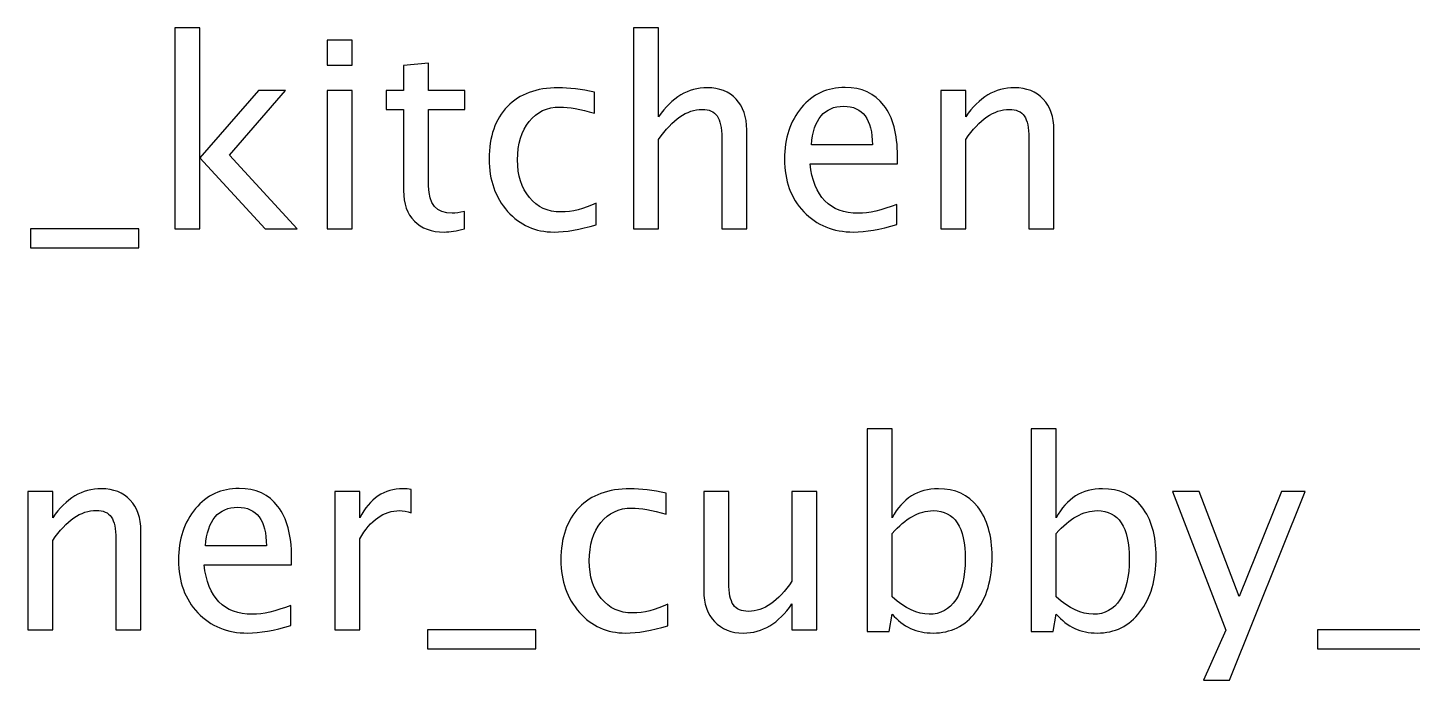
# Model space of a CAD drawing. Header units: centimetres. Extents: x -87 to 69, y -70 to 88.
# Drawn here: x 15.28 to 43.38, y 74.52 to 87.75 of the extents above; entities that cross this region are included whole.
import ezdxf

# ---------------------------------------------------------------- set-up
doc = ezdxf.new("R2010")
doc.units = ezdxf.units.CM
doc.header["$MEASUREMENT"] = 0
doc.layers.add('Layer 1', color=7, linetype='Continuous')

msp = doc.modelspace()

# ---------------------------------------------------------------- linework, layer by layer
at = {"layer": 'Layer 1'}
for points, knots in [([(18.26423, 83.67044), (18.26423, 83.67044), (18.26423, 87.75032), (18.26423, 87.75032), (18.26423, 87.75032), (18.26423, 87.75032), (18.77223, 87.75032), (18.77223, 87.75032), (18.77223, 87.75032), (18.77223, 87.75032), (18.77223, 85.11418), (18.77223, 85.11418), (18.77223, 85.11418), (18.77223, 85.11418), (19.96286, 86.47503), (19.96286, 86.47503), (19.96286, 86.47503), (19.96286, 86.47503), (20.51143, 86.47503), (20.51143, 86.47503), (20.51143, 86.47503), (20.51143, 86.47503), (19.37372, 85.16622), (19.37372, 85.16622), (19.37372, 85.16622), (19.37372, 85.16622), (20.74955, 83.67044), (20.74955, 83.67044), (20.74955, 83.67044), (20.74955, 83.67044), (20.09515, 83.67044), (20.09515, 83.67044), (20.09515, 83.67044), (20.09515, 83.67044), (18.77223, 85.10889), (18.77223, 85.10889), (18.77223, 85.10889), (18.77223, 85.10889), (18.77223, 83.67044), (18.77223, 83.67044), (18.77223, 83.67044), (18.77223, 83.67044), (18.26423, 83.67044), (18.26423, 83.67044)], [0, 0, 0, 0, 0.08333333, 0.08333333, 0.08333333, 0.08333333, 0.16666667, 0.16666667, 0.16666667, 0.16666667, 0.25, 0.25, 0.25, 0.25, 0.33333333, 0.33333333, 0.33333333, 0.33333333, 0.41666667, 0.41666667, 0.41666667, 0.41666667, 0.5, 0.5, 0.5, 0.5, 0.58333333, 0.58333333, 0.58333333, 0.58333333, 0.66666667, 0.66666667, 0.66666667, 0.66666667, 0.75, 0.75, 0.75, 0.75, 0.83333333, 0.83333333, 0.83333333, 0.83333333, 1, 1, 1, 1]), ([(27.5758, 83.67044), (27.5758, 83.67044), (27.5758, 87.75032), (27.5758, 87.75032), (27.5758, 87.75032), (27.5758, 87.75032), (28.0838, 87.75032), (28.0838, 87.75032), (28.0838, 87.75032), (28.0838, 87.75032), (28.0838, 85.94498), (28.0838, 85.94498), (28.0838, 85.94498), (28.35279, 86.33744), (28.68264, 86.53323), (29.07246, 86.53323), (29.07246, 86.53323), (29.31764, 86.53323), (29.51255, 86.4565), (29.65631, 86.30216), (29.65631, 86.30216), (29.80007, 86.14871), (29.87239, 85.94145), (29.87239, 85.68216), (29.87239, 85.68216), (29.87239, 85.68216), (29.87239, 83.67044), (29.87239, 83.67044), (29.87239, 83.67044), (29.87239, 83.67044), (29.36438, 83.67044), (29.36438, 83.67044), (29.36438, 83.67044), (29.36438, 83.67044), (29.36438, 85.51635), (29.36438, 85.51635), (29.36438, 85.51635), (29.36438, 85.72449), (29.33352, 85.87266), (29.27266, 85.96085), (29.27266, 85.96085), (29.21093, 86.04993), (29.1095, 86.09402), (28.96751, 86.09402), (28.96751, 86.09402), (28.6553, 86.09402), (28.36073, 85.8903), (28.0838, 85.48284), (28.0838, 85.48284), (28.0838, 85.48284), (28.0838, 83.67044), (28.0838, 83.67044), (28.0838, 83.67044), (28.0838, 83.67044), (27.5758, 83.67044), (27.5758, 83.67044)], [0, 0, 0, 0, 0.06666667, 0.06666667, 0.06666667, 0.06666667, 0.13333333, 0.13333333, 0.13333333, 0.13333333, 0.2, 0.2, 0.2, 0.2, 0.26666667, 0.26666667, 0.26666667, 0.26666667, 0.33333333, 0.33333333, 0.33333333, 0.33333333, 0.4, 0.4, 0.4, 0.4, 0.46666667, 0.46666667, 0.46666667, 0.46666667, 0.53333333, 0.53333333, 0.53333333, 0.53333333, 0.6, 0.6, 0.6, 0.6, 0.66666667, 0.66666667, 0.66666667, 0.66666667, 0.73333333, 0.73333333, 0.73333333, 0.73333333, 0.8, 0.8, 0.8, 0.8, 0.86666667, 0.86666667, 0.86666667, 0.86666667, 1, 1, 1, 1]), ([(21.35721, 86.98832), (21.35721, 86.98832), (21.35721, 87.49632), (21.35721, 87.49632), (21.35721, 87.49632), (21.35721, 87.49632), (21.86521, 87.49632), (21.86521, 87.49632), (21.86521, 87.49632), (21.86521, 87.49632), (21.86521, 86.98832), (21.86521, 86.98832), (21.86521, 86.98832), (21.86521, 86.98832), (21.35721, 86.98832), (21.35721, 86.98832)], [0, 0, 0, 0, 0.2, 0.2, 0.2, 0.2, 0.4, 0.4, 0.4, 0.4, 0.6, 0.6, 0.6, 0.6, 1, 1, 1, 1]), ([(24.14063, 83.67132), (23.98364, 83.62811), (23.84694, 83.60694), (23.7314, 83.60694), (23.7314, 83.60694), (23.47211, 83.60694), (23.27015, 83.68102), (23.12551, 83.82919), (23.12551, 83.82919), (22.97999, 83.97736), (22.90767, 84.18285), (22.90767, 84.44655), (22.90767, 84.44655), (22.90767, 84.44655), (22.90767, 86.09402), (22.90767, 86.09402), (22.90767, 86.09402), (22.90767, 86.09402), (22.55665, 86.09402), (22.55665, 86.09402), (22.55665, 86.09402), (22.55665, 86.09402), (22.55665, 86.47503), (22.55665, 86.47503), (22.55665, 86.47503), (22.55665, 86.47503), (22.90767, 86.47503), (22.90767, 86.47503), (22.90767, 86.47503), (22.90767, 86.47503), (22.90767, 86.98214), (22.90767, 86.98214), (22.90767, 86.98214), (22.90767, 86.98214), (23.41567, 87.03065), (23.41567, 87.03065), (23.41567, 87.03065), (23.41567, 87.03065), (23.41567, 86.47503), (23.41567, 86.47503), (23.41567, 86.47503), (23.41567, 86.47503), (24.15121, 86.47503), (24.15121, 86.47503), (24.15121, 86.47503), (24.15121, 86.47503), (24.15121, 86.09402), (24.15121, 86.09402), (24.15121, 86.09402), (24.15121, 86.09402), (23.41567, 86.09402), (23.41567, 86.09402), (23.41567, 86.09402), (23.41567, 86.09402), (23.41567, 84.53827), (23.41567, 84.53827), (23.41567, 84.53827), (23.41567, 84.17138), (23.5753, 83.98794), (23.89368, 83.98794), (23.89368, 83.98794), (23.96159, 83.98794), (24.04361, 83.99941), (24.14063, 84.02145), (24.14063, 84.02145), (24.14063, 84.02145), (24.14063, 83.67132), (24.14063, 83.67132)], [0, 0, 0, 0, 0.05555556, 0.05555556, 0.05555556, 0.05555556, 0.11111111, 0.11111111, 0.11111111, 0.11111111, 0.16666667, 0.16666667, 0.16666667, 0.16666667, 0.22222222, 0.22222222, 0.22222222, 0.22222222, 0.27777778, 0.27777778, 0.27777778, 0.27777778, 0.33333333, 0.33333333, 0.33333333, 0.33333333, 0.38888889, 0.38888889, 0.38888889, 0.38888889, 0.44444444, 0.44444444, 0.44444444, 0.44444444, 0.5, 0.5, 0.5, 0.5, 0.55555556, 0.55555556, 0.55555556, 0.55555556, 0.61111111, 0.61111111, 0.61111111, 0.61111111, 0.66666667, 0.66666667, 0.66666667, 0.66666667, 0.72222222, 0.72222222, 0.72222222, 0.72222222, 0.77777778, 0.77777778, 0.77777778, 0.77777778, 0.83333333, 0.83333333, 0.83333333, 0.83333333, 0.88888889, 0.88888889, 0.88888889, 0.88888889, 1, 1, 1, 1]), ([(21.35721, 83.67044), (21.35721, 83.67044), (21.35721, 86.47503), (21.35721, 86.47503), (21.35721, 86.47503), (21.35721, 86.47503), (21.86521, 86.47503), (21.86521, 86.47503), (21.86521, 86.47503), (21.86521, 86.47503), (21.86521, 83.67044), (21.86521, 83.67044), (21.86521, 83.67044), (21.86521, 83.67044), (21.35721, 83.67044), (21.35721, 83.67044)], [0, 0, 0, 0, 0.2, 0.2, 0.2, 0.2, 0.4, 0.4, 0.4, 0.4, 0.6, 0.6, 0.6, 0.6, 1, 1, 1, 1]), ([(26.81291, 83.75511), (26.48395, 83.65633), (26.19996, 83.60694), (25.96096, 83.60694), (25.96096, 83.60694), (25.58172, 83.60694), (25.26775, 83.74717), (25.01816, 84.02675), (25.01816, 84.02675), (24.76857, 84.3072), (24.64333, 84.66086), (24.64333, 85.08684), (24.64333, 85.08684), (24.64333, 85.54193), (24.7668, 85.89735), (25.01375, 86.15135), (25.01375, 86.15135), (25.26069, 86.40623), (25.60553, 86.53323), (26.04827, 86.53323), (26.04827, 86.53323), (26.26611, 86.53323), (26.51129, 86.50325), (26.78116, 86.44328), (26.78116, 86.44328), (26.78116, 86.44328), (26.78116, 86.01465), (26.78116, 86.01465), (26.78116, 86.01465), (26.49453, 86.09932), (26.26082, 86.14165), (26.0809, 86.14165), (26.0809, 86.14165), (25.81984, 86.14165), (25.61082, 86.04375), (25.45472, 85.84884), (25.45472, 85.84884), (25.29862, 85.65393), (25.22012, 85.39376), (25.22012, 85.0692), (25.22012, 85.0692), (25.22012, 84.75435), (25.30126, 84.50035), (25.46266, 84.30544), (25.46266, 84.30544), (25.62405, 84.11141), (25.83484, 84.0144), (26.09678, 84.0144), (26.09678, 84.0144), (26.32873, 84.0144), (26.56685, 84.07437), (26.81291, 84.19432), (26.81291, 84.19432), (26.81291, 84.19432), (26.81291, 83.75511), (26.81291, 83.75511)], [0, 0, 0, 0, 0.06666667, 0.06666667, 0.06666667, 0.06666667, 0.13333333, 0.13333333, 0.13333333, 0.13333333, 0.2, 0.2, 0.2, 0.2, 0.26666667, 0.26666667, 0.26666667, 0.26666667, 0.33333333, 0.33333333, 0.33333333, 0.33333333, 0.4, 0.4, 0.4, 0.4, 0.46666667, 0.46666667, 0.46666667, 0.46666667, 0.53333333, 0.53333333, 0.53333333, 0.53333333, 0.6, 0.6, 0.6, 0.6, 0.66666667, 0.66666667, 0.66666667, 0.66666667, 0.73333333, 0.73333333, 0.73333333, 0.73333333, 0.8, 0.8, 0.8, 0.8, 0.86666667, 0.86666667, 0.86666667, 0.86666667, 1, 1, 1, 1]), ([(32.91862, 83.7604), (32.57731, 83.65809), (32.28538, 83.60694), (32.04197, 83.60694), (32.04197, 83.60694), (31.62657, 83.60694), (31.28879, 83.74452), (31.02861, 84.01881), (31.02861, 84.01881), (30.76844, 84.29309), (30.63791, 84.64852), (30.63791, 85.08596), (30.63791, 85.08596), (30.63791, 85.51018), (30.75256, 85.85855), (30.98275, 86.13107), (30.98275, 86.13107), (31.21294, 86.40271), (31.50751, 86.53853), (31.86646, 86.53853), (31.86646, 86.53853), (32.20601, 86.53853), (32.46883, 86.4177), (32.65404, 86.17605), (32.65404, 86.17605), (32.83924, 85.93439), (32.93185, 85.5922), (32.93185, 85.14858), (32.93185, 85.14858), (32.93185, 85.14858), (32.9292, 84.99336), (32.9292, 84.99336), (32.9292, 84.99336), (32.9292, 84.99336), (31.15649, 84.99336), (31.15649, 84.99336), (31.15649, 84.99336), (31.23058, 84.32308), (31.55778, 83.98794), (32.13722, 83.98794), (32.13722, 83.98794), (32.34977, 83.98794), (32.60994, 84.04791), (32.91862, 84.16786), (32.91862, 84.16786), (32.91862, 84.16786), (32.91862, 83.7604), (32.91862, 83.7604)], [0, 0, 0, 0, 0.07692308, 0.07692308, 0.07692308, 0.07692308, 0.15384615, 0.15384615, 0.15384615, 0.15384615, 0.23076923, 0.23076923, 0.23076923, 0.23076923, 0.30769231, 0.30769231, 0.30769231, 0.30769231, 0.38461538, 0.38461538, 0.38461538, 0.38461538, 0.46153846, 0.46153846, 0.46153846, 0.46153846, 0.53846154, 0.53846154, 0.53846154, 0.53846154, 0.61538462, 0.61538462, 0.61538462, 0.61538462, 0.69230769, 0.69230769, 0.69230769, 0.69230769, 0.76923077, 0.76923077, 0.76923077, 0.76923077, 0.84615385, 0.84615385, 0.84615385, 0.84615385, 1, 1, 1, 1]), ([(33.8085, 83.67044), (33.8085, 83.67044), (33.8085, 86.47503), (33.8085, 86.47503), (33.8085, 86.47503), (33.8085, 86.47503), (34.3165, 86.47503), (34.3165, 86.47503), (34.3165, 86.47503), (34.3165, 86.47503), (34.3165, 85.94498), (34.3165, 85.94498), (34.3165, 85.94498), (34.58549, 86.33744), (34.91534, 86.53323), (35.30516, 86.53323), (35.30516, 86.53323), (35.55034, 86.53323), (35.74525, 86.4565), (35.88901, 86.30216), (35.88901, 86.30216), (36.03277, 86.14871), (36.10509, 85.94145), (36.10509, 85.68216), (36.10509, 85.68216), (36.10509, 85.68216), (36.10509, 83.67044), (36.10509, 83.67044), (36.10509, 83.67044), (36.10509, 83.67044), (35.59708, 83.67044), (35.59708, 83.67044), (35.59708, 83.67044), (35.59708, 83.67044), (35.59708, 85.51635), (35.59708, 85.51635), (35.59708, 85.51635), (35.59708, 85.72449), (35.56622, 85.87266), (35.50536, 85.96085), (35.50536, 85.96085), (35.44363, 86.04993), (35.3422, 86.09402), (35.20021, 86.09402), (35.20021, 86.09402), (34.888, 86.09402), (34.59343, 85.8903), (34.3165, 85.48284), (34.3165, 85.48284), (34.3165, 85.48284), (34.3165, 83.67044), (34.3165, 83.67044), (34.3165, 83.67044), (34.3165, 83.67044), (33.8085, 83.67044), (33.8085, 83.67044)], [0, 0, 0, 0, 0.06666667, 0.06666667, 0.06666667, 0.06666667, 0.13333333, 0.13333333, 0.13333333, 0.13333333, 0.2, 0.2, 0.2, 0.2, 0.26666667, 0.26666667, 0.26666667, 0.26666667, 0.33333333, 0.33333333, 0.33333333, 0.33333333, 0.4, 0.4, 0.4, 0.4, 0.46666667, 0.46666667, 0.46666667, 0.46666667, 0.53333333, 0.53333333, 0.53333333, 0.53333333, 0.6, 0.6, 0.6, 0.6, 0.66666667, 0.66666667, 0.66666667, 0.66666667, 0.73333333, 0.73333333, 0.73333333, 0.73333333, 0.8, 0.8, 0.8, 0.8, 0.86666667, 0.86666667, 0.86666667, 0.86666667, 1, 1, 1, 1]), ([(31.18295, 85.37436), (31.18295, 85.37436), (32.4212, 85.37436), (32.4212, 85.37436), (32.4212, 85.37436), (32.4212, 85.89647), (32.22629, 86.15752), (31.83736, 86.15752), (31.83736, 86.15752), (31.44577, 86.15752), (31.22793, 85.89647), (31.18295, 85.37436)], [0, 0, 0, 0, 0.25, 0.25, 0.25, 0.25, 0.5, 0.5, 0.5, 0.5, 1, 1, 1, 1]), ([(15.33265, 83.28944), (15.33265, 83.28944), (15.33265, 83.67044), (15.33265, 83.67044), (15.33265, 83.67044), (15.33265, 83.67044), (17.53398, 83.67044), (17.53398, 83.67044), (17.53398, 83.67044), (17.53398, 83.67044), (17.53398, 83.28944), (17.53398, 83.28944), (17.53398, 83.28944), (17.53398, 83.28944), (15.33265, 83.28944), (15.33265, 83.28944)], [0, 0, 0, 0, 0.2, 0.2, 0.2, 0.2, 0.4, 0.4, 0.4, 0.4, 0.6, 0.6, 0.6, 0.6, 1, 1, 1, 1]), ([(32.31623, 75.50716), (32.31623, 75.50716), (32.31623, 79.61879), (32.31623, 79.61879), (32.31623, 79.61879), (32.31623, 79.61879), (32.82423, 79.61879), (32.82423, 79.61879), (32.82423, 79.61879), (32.82423, 79.61879), (32.82423, 77.81345), (32.82423, 77.81345), (32.82423, 77.81345), (33.03237, 78.20591), (33.34546, 78.4017), (33.76262, 78.4017), (33.76262, 78.4017), (34.10041, 78.4017), (34.36587, 78.27911), (34.5599, 78.03305), (34.5599, 78.03305), (34.75393, 77.78699), (34.85094, 77.45097), (34.85094, 77.02499), (34.85094, 77.02499), (34.85094, 76.56108), (34.7407, 76.18626), (34.52109, 75.90227), (34.52109, 75.90227), (34.30149, 75.6174), (34.01221, 75.47541), (33.65414, 75.47541), (33.65414, 75.47541), (33.32165, 75.47541), (33.04472, 75.60241), (32.82423, 75.85729), (32.82423, 75.85729), (32.82423, 75.85729), (32.76249, 75.50716), (32.76249, 75.50716), (32.76249, 75.50716), (32.76249, 75.50716), (32.31623, 75.50716), (32.31623, 75.50716)], [0, 0, 0, 0, 0.08333333, 0.08333333, 0.08333333, 0.08333333, 0.16666667, 0.16666667, 0.16666667, 0.16666667, 0.25, 0.25, 0.25, 0.25, 0.33333333, 0.33333333, 0.33333333, 0.33333333, 0.41666667, 0.41666667, 0.41666667, 0.41666667, 0.5, 0.5, 0.5, 0.5, 0.58333333, 0.58333333, 0.58333333, 0.58333333, 0.66666667, 0.66666667, 0.66666667, 0.66666667, 0.75, 0.75, 0.75, 0.75, 0.83333333, 0.83333333, 0.83333333, 0.83333333, 1, 1, 1, 1]), ([(35.64645, 75.50716), (35.64645, 75.50716), (35.64645, 79.61879), (35.64645, 79.61879), (35.64645, 79.61879), (35.64645, 79.61879), (36.15445, 79.61879), (36.15445, 79.61879), (36.15445, 79.61879), (36.15445, 79.61879), (36.15445, 77.81345), (36.15445, 77.81345), (36.15445, 77.81345), (36.36259, 78.20591), (36.67568, 78.4017), (37.09284, 78.4017), (37.09284, 78.4017), (37.43063, 78.4017), (37.69609, 78.27911), (37.89012, 78.03305), (37.89012, 78.03305), (38.08415, 77.78699), (38.18116, 77.45097), (38.18116, 77.02499), (38.18116, 77.02499), (38.18116, 76.56108), (38.07092, 76.18626), (37.85131, 75.90227), (37.85131, 75.90227), (37.63171, 75.6174), (37.34243, 75.47541), (36.98436, 75.47541), (36.98436, 75.47541), (36.65187, 75.47541), (36.37494, 75.60241), (36.15445, 75.85729), (36.15445, 75.85729), (36.15445, 75.85729), (36.09271, 75.50716), (36.09271, 75.50716), (36.09271, 75.50716), (36.09271, 75.50716), (35.64645, 75.50716), (35.64645, 75.50716)], [0, 0, 0, 0, 0.08333333, 0.08333333, 0.08333333, 0.08333333, 0.16666667, 0.16666667, 0.16666667, 0.16666667, 0.25, 0.25, 0.25, 0.25, 0.33333333, 0.33333333, 0.33333333, 0.33333333, 0.41666667, 0.41666667, 0.41666667, 0.41666667, 0.5, 0.5, 0.5, 0.5, 0.58333333, 0.58333333, 0.58333333, 0.58333333, 0.66666667, 0.66666667, 0.66666667, 0.66666667, 0.75, 0.75, 0.75, 0.75, 0.83333333, 0.83333333, 0.83333333, 0.83333333, 1, 1, 1, 1]), ([(20.62077, 75.62887), (20.27946, 75.52656), (19.98753, 75.47541), (19.74412, 75.47541), (19.74412, 75.47541), (19.32872, 75.47541), (18.99094, 75.61299), (18.73076, 75.88728), (18.73076, 75.88728), (18.47059, 76.16156), (18.34006, 76.51699), (18.34006, 76.95443), (18.34006, 76.95443), (18.34006, 77.37865), (18.45471, 77.72702), (18.6849, 77.99954), (18.6849, 77.99954), (18.91509, 78.27118), (19.20966, 78.407), (19.56861, 78.407), (19.56861, 78.407), (19.90816, 78.407), (20.17098, 78.28617), (20.35619, 78.04452), (20.35619, 78.04452), (20.54139, 77.80286), (20.634, 77.46067), (20.634, 77.01705), (20.634, 77.01705), (20.634, 77.01705), (20.63135, 76.86183), (20.63135, 76.86183), (20.63135, 76.86183), (20.63135, 76.86183), (18.85864, 76.86183), (18.85864, 76.86183), (18.85864, 76.86183), (18.93273, 76.19155), (19.25993, 75.85641), (19.83937, 75.85641), (19.83937, 75.85641), (20.05192, 75.85641), (20.31209, 75.91638), (20.62077, 76.03633), (20.62077, 76.03633), (20.62077, 76.03633), (20.62077, 75.62887), (20.62077, 75.62887)], [0, 0, 0, 0, 0.07692308, 0.07692308, 0.07692308, 0.07692308, 0.15384615, 0.15384615, 0.15384615, 0.15384615, 0.23076923, 0.23076923, 0.23076923, 0.23076923, 0.30769231, 0.30769231, 0.30769231, 0.30769231, 0.38461538, 0.38461538, 0.38461538, 0.38461538, 0.46153846, 0.46153846, 0.46153846, 0.46153846, 0.53846154, 0.53846154, 0.53846154, 0.53846154, 0.61538462, 0.61538462, 0.61538462, 0.61538462, 0.69230769, 0.69230769, 0.69230769, 0.69230769, 0.76923077, 0.76923077, 0.76923077, 0.76923077, 0.84615385, 0.84615385, 0.84615385, 0.84615385, 1, 1, 1, 1]), ([(15.27795, 75.53891), (15.27795, 75.53891), (15.27795, 78.3435), (15.27795, 78.3435), (15.27795, 78.3435), (15.27795, 78.3435), (15.78595, 78.3435), (15.78595, 78.3435), (15.78595, 78.3435), (15.78595, 78.3435), (15.78595, 77.81345), (15.78595, 77.81345), (15.78595, 77.81345), (16.05494, 78.20591), (16.38479, 78.4017), (16.77461, 78.4017), (16.77461, 78.4017), (17.01979, 78.4017), (17.2147, 78.32497), (17.35846, 78.17063), (17.35846, 78.17063), (17.50222, 78.01718), (17.57454, 77.80992), (17.57454, 77.55063), (17.57454, 77.55063), (17.57454, 77.55063), (17.57454, 75.53891), (17.57454, 75.53891), (17.57454, 75.53891), (17.57454, 75.53891), (17.06653, 75.53891), (17.06653, 75.53891), (17.06653, 75.53891), (17.06653, 75.53891), (17.06653, 77.38482), (17.06653, 77.38482), (17.06653, 77.38482), (17.06653, 77.59296), (17.03567, 77.74113), (16.97481, 77.82932), (16.97481, 77.82932), (16.91308, 77.9184), (16.81165, 77.96249), (16.66966, 77.96249), (16.66966, 77.96249), (16.35745, 77.96249), (16.06288, 77.75877), (15.78595, 77.35131), (15.78595, 77.35131), (15.78595, 77.35131), (15.78595, 75.53891), (15.78595, 75.53891), (15.78595, 75.53891), (15.78595, 75.53891), (15.27795, 75.53891), (15.27795, 75.53891)], [0, 0, 0, 0, 0.06666667, 0.06666667, 0.06666667, 0.06666667, 0.13333333, 0.13333333, 0.13333333, 0.13333333, 0.2, 0.2, 0.2, 0.2, 0.26666667, 0.26666667, 0.26666667, 0.26666667, 0.33333333, 0.33333333, 0.33333333, 0.33333333, 0.4, 0.4, 0.4, 0.4, 0.46666667, 0.46666667, 0.46666667, 0.46666667, 0.53333333, 0.53333333, 0.53333333, 0.53333333, 0.6, 0.6, 0.6, 0.6, 0.66666667, 0.66666667, 0.66666667, 0.66666667, 0.73333333, 0.73333333, 0.73333333, 0.73333333, 0.8, 0.8, 0.8, 0.8, 0.86666667, 0.86666667, 0.86666667, 0.86666667, 1, 1, 1, 1]), ([(21.51065, 75.53891), (21.51065, 75.53891), (21.51065, 78.3435), (21.51065, 78.3435), (21.51065, 78.3435), (21.51065, 78.3435), (22.01865, 78.3435), (22.01865, 78.3435), (22.01865, 78.3435), (22.01865, 78.3435), (22.01865, 77.81345), (22.01865, 77.81345), (22.01865, 77.81345), (22.22062, 78.20591), (22.51342, 78.4017), (22.89795, 78.4017), (22.89795, 78.4017), (22.94998, 78.4017), (23.00467, 78.39729), (23.06111, 78.38847), (23.06111, 78.38847), (23.06111, 78.38847), (23.06111, 77.91311), (23.06111, 77.91311), (23.06111, 77.91311), (22.97292, 77.94221), (22.8953, 77.9572), (22.82828, 77.9572), (22.82828, 77.9572), (22.50548, 77.9572), (22.23561, 77.7667), (22.01865, 77.38482), (22.01865, 77.38482), (22.01865, 77.38482), (22.01865, 75.53891), (22.01865, 75.53891), (22.01865, 75.53891), (22.01865, 75.53891), (21.51065, 75.53891), (21.51065, 75.53891)], [0, 0, 0, 0, 0.09090909, 0.09090909, 0.09090909, 0.09090909, 0.18181818, 0.18181818, 0.18181818, 0.18181818, 0.27272727, 0.27272727, 0.27272727, 0.27272727, 0.36363636, 0.36363636, 0.36363636, 0.36363636, 0.45454545, 0.45454545, 0.45454545, 0.45454545, 0.54545455, 0.54545455, 0.54545455, 0.54545455, 0.63636364, 0.63636364, 0.63636364, 0.63636364, 0.72727273, 0.72727273, 0.72727273, 0.72727273, 0.81818182, 0.81818182, 0.81818182, 0.81818182, 1, 1, 1, 1]), ([(28.26898, 75.62358), (27.94002, 75.5248), (27.65603, 75.47541), (27.41703, 75.47541), (27.41703, 75.47541), (27.03779, 75.47541), (26.72382, 75.61564), (26.47423, 75.89522), (26.47423, 75.89522), (26.22464, 76.17567), (26.0994, 76.52933), (26.0994, 76.95531), (26.0994, 76.95531), (26.0994, 77.4104), (26.22287, 77.76582), (26.46982, 78.01982), (26.46982, 78.01982), (26.71676, 78.2747), (27.0616, 78.4017), (27.50434, 78.4017), (27.50434, 78.4017), (27.72218, 78.4017), (27.96736, 78.37172), (28.23723, 78.31175), (28.23723, 78.31175), (28.23723, 78.31175), (28.23723, 77.88312), (28.23723, 77.88312), (28.23723, 77.88312), (27.9506, 77.96779), (27.71689, 78.01012), (27.53697, 78.01012), (27.53697, 78.01012), (27.27591, 78.01012), (27.06689, 77.91222), (26.91079, 77.71731), (26.91079, 77.71731), (26.75469, 77.5224), (26.67619, 77.26223), (26.67619, 76.93767), (26.67619, 76.93767), (26.67619, 76.62282), (26.75733, 76.36882), (26.91873, 76.17391), (26.91873, 76.17391), (27.08012, 75.97988), (27.29091, 75.88287), (27.55285, 75.88287), (27.55285, 75.88287), (27.7848, 75.88287), (28.02292, 75.94284), (28.26898, 76.06279), (28.26898, 76.06279), (28.26898, 76.06279), (28.26898, 75.62358), (28.26898, 75.62358)], [0, 0, 0, 0, 0.06666667, 0.06666667, 0.06666667, 0.06666667, 0.13333333, 0.13333333, 0.13333333, 0.13333333, 0.2, 0.2, 0.2, 0.2, 0.26666667, 0.26666667, 0.26666667, 0.26666667, 0.33333333, 0.33333333, 0.33333333, 0.33333333, 0.4, 0.4, 0.4, 0.4, 0.46666667, 0.46666667, 0.46666667, 0.46666667, 0.53333333, 0.53333333, 0.53333333, 0.53333333, 0.6, 0.6, 0.6, 0.6, 0.66666667, 0.66666667, 0.66666667, 0.66666667, 0.73333333, 0.73333333, 0.73333333, 0.73333333, 0.8, 0.8, 0.8, 0.8, 0.86666667, 0.86666667, 0.86666667, 0.86666667, 1, 1, 1, 1]), ([(30.7887, 75.53891), (30.7887, 75.53891), (30.7887, 76.06631), (30.7887, 76.06631), (30.7887, 76.06631), (30.51795, 75.67208), (30.18898, 75.47541), (29.80269, 75.47541), (29.80269, 75.47541), (29.55751, 75.47541), (29.3626, 75.55214), (29.21796, 75.70648), (29.21796, 75.70648), (29.07244, 75.86082), (29.00012, 76.06808), (29.00012, 76.33001), (29.00012, 76.33001), (29.00012, 76.33001), (29.00012, 78.3435), (29.00012, 78.3435), (29.00012, 78.3435), (29.00012, 78.3435), (29.50812, 78.3435), (29.50812, 78.3435), (29.50812, 78.3435), (29.50812, 78.3435), (29.50812, 76.49582), (29.50812, 76.49582), (29.50812, 76.49582), (29.50812, 76.28504), (29.53899, 76.13599), (29.59984, 76.04779), (29.59984, 76.04779), (29.66158, 75.95872), (29.76388, 75.91462), (29.90764, 75.91462), (29.90764, 75.91462), (30.21809, 75.91462), (30.51266, 76.11835), (30.7887, 76.52669), (30.7887, 76.52669), (30.7887, 76.52669), (30.7887, 78.3435), (30.7887, 78.3435), (30.7887, 78.3435), (30.7887, 78.3435), (31.29671, 78.3435), (31.29671, 78.3435), (31.29671, 78.3435), (31.29671, 78.3435), (31.29671, 75.53891), (31.29671, 75.53891), (31.29671, 75.53891), (31.29671, 75.53891), (30.7887, 75.53891), (30.7887, 75.53891)], [0, 0, 0, 0, 0.06666667, 0.06666667, 0.06666667, 0.06666667, 0.13333333, 0.13333333, 0.13333333, 0.13333333, 0.2, 0.2, 0.2, 0.2, 0.26666667, 0.26666667, 0.26666667, 0.26666667, 0.33333333, 0.33333333, 0.33333333, 0.33333333, 0.4, 0.4, 0.4, 0.4, 0.46666667, 0.46666667, 0.46666667, 0.46666667, 0.53333333, 0.53333333, 0.53333333, 0.53333333, 0.6, 0.6, 0.6, 0.6, 0.66666667, 0.66666667, 0.66666667, 0.66666667, 0.73333333, 0.73333333, 0.73333333, 0.73333333, 0.8, 0.8, 0.8, 0.8, 0.86666667, 0.86666667, 0.86666667, 0.86666667, 1, 1, 1, 1]), ([(39.14248, 74.51762), (39.14248, 74.51762), (39.59756, 75.53538), (39.59756, 75.53538), (39.59756, 75.53538), (39.59756, 75.53538), (38.511, 78.3435), (38.511, 78.3435), (38.511, 78.3435), (38.511, 78.3435), (39.05605, 78.3435), (39.05605, 78.3435), (39.05605, 78.3435), (39.05605, 78.3435), (39.86391, 76.21977), (39.86391, 76.21977), (39.86391, 76.21977), (39.86391, 76.21977), (40.72557, 78.3435), (40.72557, 78.3435), (40.72557, 78.3435), (40.72557, 78.3435), (41.20446, 78.3435), (41.20446, 78.3435), (41.20446, 78.3435), (41.20446, 78.3435), (39.67164, 74.51762), (39.67164, 74.51762), (39.67164, 74.51762), (39.67164, 74.51762), (39.14248, 74.51762), (39.14248, 74.51762)], [0, 0, 0, 0, 0.11111111, 0.11111111, 0.11111111, 0.11111111, 0.22222222, 0.22222222, 0.22222222, 0.22222222, 0.33333333, 0.33333333, 0.33333333, 0.33333333, 0.44444444, 0.44444444, 0.44444444, 0.44444444, 0.55555556, 0.55555556, 0.55555556, 0.55555556, 0.66666667, 0.66666667, 0.66666667, 0.66666667, 0.77777778, 0.77777778, 0.77777778, 0.77777778, 1, 1, 1, 1]), ([(18.8851, 77.24283), (18.8851, 77.24283), (20.12335, 77.24283), (20.12335, 77.24283), (20.12335, 77.24283), (20.12335, 77.76494), (19.92844, 78.02599), (19.53951, 78.02599), (19.53951, 78.02599), (19.14792, 78.02599), (18.93008, 77.76494), (18.8851, 77.24283)], [0, 0, 0, 0, 0.25, 0.25, 0.25, 0.25, 0.5, 0.5, 0.5, 0.5, 1, 1, 1, 1]), ([(32.82423, 76.20742), (33.08617, 75.97371), (33.33576, 75.85641), (33.573, 75.85641), (33.573, 75.85641), (33.80672, 75.85641), (33.98752, 75.95431), (34.11452, 76.14922), (34.11452, 76.14922), (34.2424, 76.34413), (34.3059, 76.61841), (34.3059, 76.97295), (34.3059, 76.97295), (34.3059, 77.62912), (34.08894, 77.9572), (33.65502, 77.9572), (33.65502, 77.9572), (33.37104, 77.9572), (33.09411, 77.80374), (32.82423, 77.49595), (32.82423, 77.49595), (32.82423, 77.49595), (32.82423, 76.20742), (32.82423, 76.20742)], [0, 0, 0, 0, 0.14285714, 0.14285714, 0.14285714, 0.14285714, 0.28571429, 0.28571429, 0.28571429, 0.28571429, 0.42857143, 0.42857143, 0.42857143, 0.42857143, 0.57142857, 0.57142857, 0.57142857, 0.57142857, 0.71428571, 0.71428571, 0.71428571, 0.71428571, 1, 1, 1, 1]), ([(36.15445, 76.20742), (36.41639, 75.97371), (36.66598, 75.85641), (36.90322, 75.85641), (36.90322, 75.85641), (37.13694, 75.85641), (37.31774, 75.95431), (37.44474, 76.14922), (37.44474, 76.14922), (37.57262, 76.34413), (37.63612, 76.61841), (37.63612, 76.97295), (37.63612, 76.97295), (37.63612, 77.62912), (37.41916, 77.9572), (36.98524, 77.9572), (36.98524, 77.9572), (36.70126, 77.9572), (36.42433, 77.80374), (36.15445, 77.49595), (36.15445, 77.49595), (36.15445, 77.49595), (36.15445, 76.20742), (36.15445, 76.20742)], [0, 0, 0, 0, 0.14285714, 0.14285714, 0.14285714, 0.14285714, 0.28571429, 0.28571429, 0.28571429, 0.28571429, 0.42857143, 0.42857143, 0.42857143, 0.42857143, 0.57142857, 0.57142857, 0.57142857, 0.57142857, 0.71428571, 0.71428571, 0.71428571, 0.71428571, 1, 1, 1, 1]), ([(23.39007, 75.15791), (23.39007, 75.15791), (23.39007, 75.53891), (23.39007, 75.53891), (23.39007, 75.53891), (23.39007, 75.53891), (25.5914, 75.53891), (25.5914, 75.53891), (25.5914, 75.53891), (25.5914, 75.53891), (25.5914, 75.15791), (25.5914, 75.15791), (25.5914, 75.15791), (25.5914, 75.15791), (23.39007, 75.15791), (23.39007, 75.15791)], [0, 0, 0, 0, 0.2, 0.2, 0.2, 0.2, 0.4, 0.4, 0.4, 0.4, 0.6, 0.6, 0.6, 0.6, 1, 1, 1, 1]), ([(41.45582, 75.15791), (41.45582, 75.15791), (41.45582, 75.53891), (41.45582, 75.53891), (41.45582, 75.53891), (41.45582, 75.53891), (43.65715, 75.53891), (43.65715, 75.53891), (43.65715, 75.53891), (43.65715, 75.53891), (43.65715, 75.15791), (43.65715, 75.15791), (43.65715, 75.15791), (43.65715, 75.15791), (41.45582, 75.15791), (41.45582, 75.15791)], [0, 0, 0, 0, 0.2, 0.2, 0.2, 0.2, 0.4, 0.4, 0.4, 0.4, 0.6, 0.6, 0.6, 0.6, 1, 1, 1, 1])]:
    msp.add_open_spline(points, degree=3, knots=knots, dxfattribs=at)

doc.saveas('drawing.dxf')
